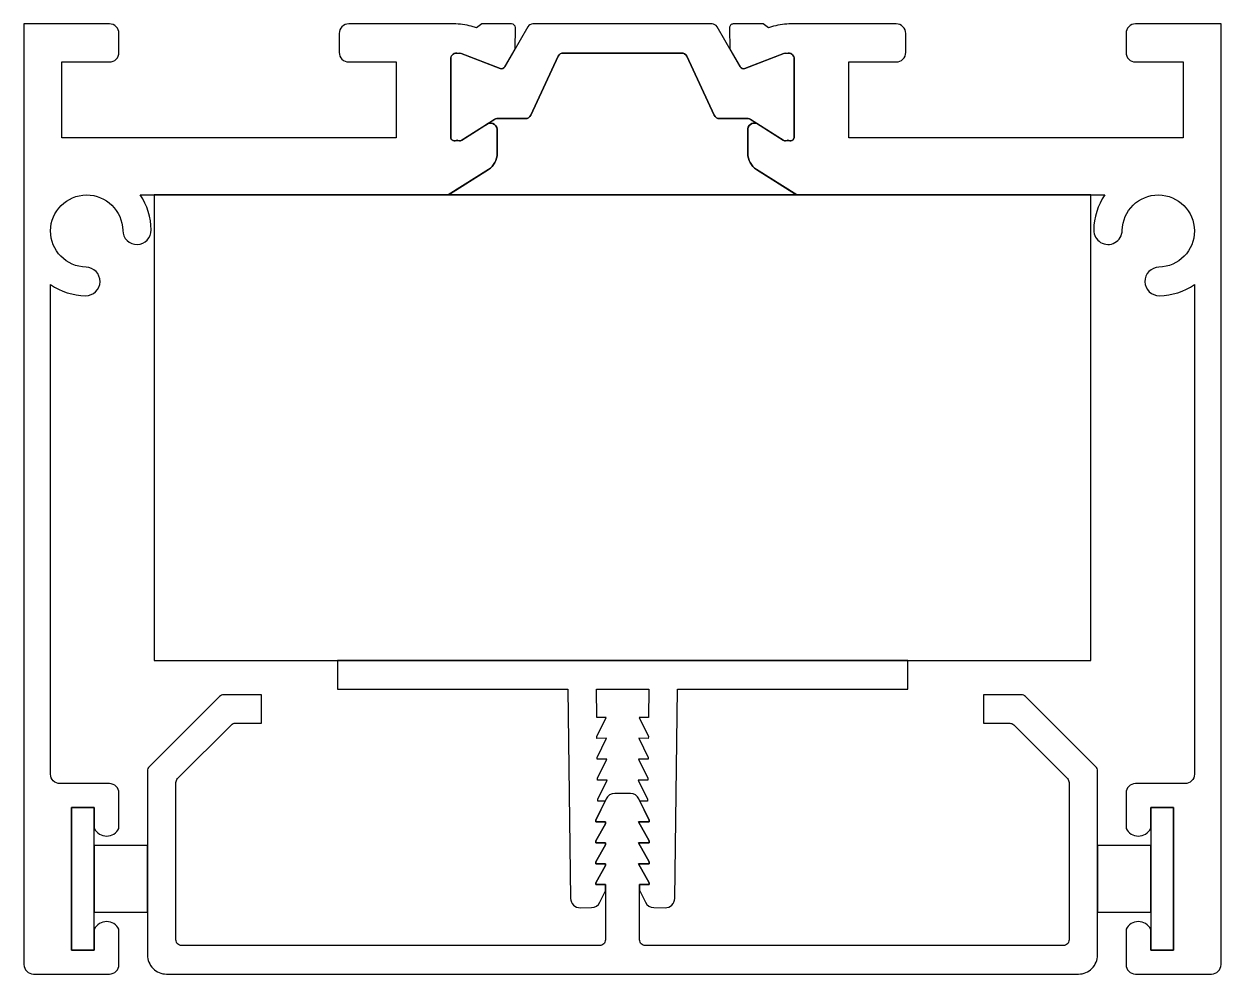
# Model space of a CAD drawing. Extents: x 2.6 to 65.6, y 1.7 to 51.7.
import ezdxf

# ---------------------------------------------------------------- set-up
doc = ezdxf.new("R2010")
doc.units = 0
doc.layers.get('0').update_dxf_attribs({"linetype": 'CONTINUOUS'})

msp = doc.modelspace()

# ---------------------------------------------------------------- linework, layer by layer
at = {"color": 32}
for points in [[(2.607, 2.197, 0.414214), (3.107, 1.697), (7.107, 1.697, 0.414214), (7.607, 2.197), (7.607, 4.057, 0.615385), (6.307, 4.057), (6.307, 2.957), (5.107, 2.957), (5.107, 10.457), (6.307, 10.457), (6.307, 9.357, 0.615385), (7.607, 9.357), (7.607, 11.217, 0.414214), (7.107, 11.717), (4.507, 11.717, -0.414214), (4.007, 12.217), (4.007, 37.41), (4.007, 37.977, 0.144879), (5.847, 37.397, 1), (5.874, 38.897, -2.355852), (7.807, 40.83, 1), (9.306, 40.856, 0.144879), (8.726, 42.697), (24.847, 42.697, 0.142198), (25.007, 42.743), (27.051, 44.039, 0.256885), (27.515, 44.883), (27.515, 46.156, 0.620136), (26.926, 46.387), (25.601, 45.547), (25.265, 45.547, -0.414214), (25.065, 45.747), (25.065, 49.858, -0.414214), (25.365, 50.158), (25.581, 50.158), (27.665, 49.348, 0.370093), (27.91, 49.435), (28.451, 50.372), (28.474, 51.501, 0.408253), (28.274, 51.697), (26.698, 51.697), (26.428, 51.497), (26.152, 51.572, 0.066953), (25.227, 51.697), (19.698, 51.697, 0.414214), (19.198, 51.197), (19.198, 50.197, 0.414214), (19.698, 49.697), (22.198, 49.697), (22.198, 45.697), (4.607, 45.697), (4.607, 49.697), (7.107, 49.697, 0.414214), (7.607, 50.197), (7.607, 51.197, 0.414214), (7.107, 51.697), (2.607, 51.697)], [(27.91, 49.435, -0.370093), (27.665, 49.348), (25.616, 50.144, 0.197908), (25.464, 50.141, 0.516007), (25.065, 49.858), (25.065, 45.747, 0.661348), (25.404, 45.603, 0.345727), (25.65, 45.578), (27.445, 46.716), (29.006, 46.716, 0.291473), (29.278, 46.889), (30.725, 49.993, -0.291473), (30.997, 50.166), (37.217, 50.166, -0.291473), (37.489, 49.993), (38.936, 46.889, 0.291473), (39.208, 46.716), (40.768, 46.716), (42.564, 45.578, 0.345727), (42.81, 45.603, 0.661348), (43.148, 45.747), (43.148, 49.858, 0.516007), (42.75, 50.141, 0.197908), (42.598, 50.144), (40.549, 49.348, -0.370093), (40.303, 49.435), (39.084, 51.547, 0.267949), (38.824, 51.697), (29.389, 51.697, 0.267949), (29.13, 51.547)], [(43.206, 42.743, 0.142198), (43.367, 42.697), (59.487, 42.697, 0.144879), (58.907, 40.856, 1), (60.407, 40.83, -2.355852), (62.34, 38.897, 1), (62.366, 37.397, 0.144879), (64.207, 37.977), (64.207, 37.41), (64.207, 12.217, -0.414214), (63.707, 11.717), (61.107, 11.717, 0.414214), (60.607, 11.217), (60.607, 9.357, 0.615385), (61.907, 9.357), (61.907, 10.457), (63.107, 10.457), (63.107, 2.957), (61.907, 2.957), (61.907, 4.057, 0.615385), (60.607, 4.057), (60.607, 2.197, 0.414214), (61.107, 1.697), (65.107, 1.697, 0.414214), (65.607, 2.197), (65.608, 37.197), (65.607, 51.697), (61.107, 51.697, 0.414214), (60.607, 51.197), (60.607, 50.197, 0.414214), (61.107, 49.697), (63.607, 49.697), (63.607, 45.697), (46.015, 45.697), (46.015, 49.697), (48.515, 49.697, 0.414214), (49.015, 50.197), (49.015, 51.197, 0.414214), (48.515, 51.697), (42.987, 51.697, 0.066953), (42.062, 51.572), (41.786, 51.497), (41.516, 51.697), (39.94, 51.697, 0.43189), (39.74, 51.485), (39.762, 50.372), (40.303, 49.435, 0.370093), (40.549, 49.348), (42.633, 50.158), (42.848, 50.158, -0.414214), (43.148, 49.858), (43.148, 45.747, -0.414214), (42.948, 45.547), (42.613, 45.547), (41.186, 46.451, 0.563048), (40.698, 46.094), (40.698, 44.883, 0.256885), (41.163, 44.039)], [(29.006, 46.716), (27.532, 46.716, 0.142198), (27.372, 46.669), (26.926, 46.387, -0.620136), (27.515, 46.156), (27.515, 44.883, -0.256885), (27.051, 44.039), (24.934, 42.697), (43.28, 42.697), (41.163, 44.039, -0.256885), (40.698, 44.883), (40.698, 46.094, -0.563048), (41.186, 46.451), (40.842, 46.669, 0.142198), (40.681, 46.716), (39.208, 46.716, -0.291473), (38.936, 46.889), (37.489, 49.993, 0.291473), (37.217, 50.166), (30.997, 50.166, 0.291473), (30.725, 49.993), (29.278, 46.889, -0.291473)], [(19.116, 16.697), (31.231, 16.697), (31.375, 5.678, 0.414214), (31.882, 5.185), (32.473, 5.192, 0.284079), (32.916, 5.475), (33.208, 6.078), (33.208, 6.404), (32.708, 6.404), (32.708, 6.504), (33.208, 7.404), (33.208, 7.504), (32.708, 7.504), (32.708, 7.604), (33.208, 8.504), (33.208, 8.604), (32.708, 8.604), (32.708, 8.704), (33.208, 9.604), (33.208, 9.704), (32.708, 9.704), (32.708, 9.804), (33.191, 10.802), (32.809, 10.797), (32.807, 10.897), (33.294, 11.904), (32.794, 11.897), (32.793, 11.997), (33.28, 13.004), (32.78, 12.997), (32.778, 13.097), (33.265, 14.104), (32.765, 14.097), (32.764, 14.197), (33.251, 15.203), (32.751, 15.197), (32.731, 16.697), (35.501, 16.697), (35.482, 15.197), (34.982, 15.203), (35.469, 14.197), (35.467, 14.097), (34.967, 14.104), (35.454, 13.097), (35.453, 12.997), (34.953, 13.004), (35.44, 11.997), (35.439, 11.897), (34.939, 11.904), (35.425, 10.897), (35.424, 10.797), (35.025, 10.802), (35.508, 9.804), (35.508, 9.704), (34.953, 9.704), (35.508, 8.704), (35.508, 8.604), (34.953, 8.604), (35.508, 7.604), (35.508, 7.504), (34.953, 7.504), (35.508, 6.504), (35.508, 6.404), (35.008, 6.404), (35.008, 6.111), (35.316, 5.475, 0.284079), (35.76, 5.192), (36.351, 5.185, 0.414214), (36.857, 5.678), (37.001, 16.697), (49.116, 16.697), (49.116, 18.197), (19.116, 18.197)], [(9.108, 2.697, 0.414214), (10.108, 1.697), (58.108, 1.697, 0.414214), (59.108, 2.697), (59.108, 12.394, 0.198912), (59.021, 12.606), (55.318, 16.309, 0.198912), (55.106, 16.397), (53.108, 16.397), (53.108, 14.897), (54.484, 14.897, -0.198912), (54.696, 14.809), (57.521, 11.985, -0.198912), (57.608, 11.773), (57.608, 3.497, -0.414214), (57.308, 3.197), (35.308, 3.197, -0.414214), (35.008, 3.497), (35.008, 6.404), (35.508, 6.404), (35.508, 6.504), (34.953, 7.504), (35.508, 7.504), (35.508, 7.604), (34.953, 8.604), (35.508, 8.604), (35.508, 8.704), (34.953, 9.704), (35.508, 9.704), (35.508, 9.804), (34.971, 10.915, 0.287619), (34.521, 11.197), (33.696, 11.197, 0.287619), (33.246, 10.915), (32.708, 9.804), (32.708, 9.704), (33.208, 9.704), (33.208, 9.604), (32.708, 8.704), (32.708, 8.604), (33.208, 8.604), (33.208, 8.504), (32.708, 7.604), (32.708, 7.504), (33.208, 7.504), (33.208, 7.404), (32.708, 6.504), (32.708, 6.404), (33.208, 6.404), (33.208, 3.497, -0.414214), (32.908, 3.197), (10.908, 3.197, -0.414214), (10.608, 3.497), (10.608, 11.773, -0.198912), (10.696, 11.985), (13.565, 14.853, -0.198912), (13.671, 14.897), (15.108, 14.897), (15.108, 16.397), (13.111, 16.397, 0.198912), (12.899, 16.309), (9.196, 12.606, 0.198912), (9.108, 12.394)]]:
    msp.add_lwpolyline(points, format="xyb", close=True, dxfattribs=at)
for points in [[(9.458, 18.197), (58.758, 18.197), (58.758, 42.697), (9.458, 42.697)], [(5.107, 2.957), (6.307, 2.957), (6.307, 10.457), (5.107, 10.457)], [(61.907, 2.957), (63.107, 2.957), (63.107, 10.457), (61.907, 10.457)], [(6.307, 4.957), (9.108, 4.957), (9.108, 8.457), (6.307, 8.457)], [(59.108, 4.957), (61.907, 4.957), (61.907, 8.457), (59.108, 8.457)]]:
    msp.add_lwpolyline(points, close=True, dxfattribs=at)

doc.saveas('drawing.dxf')
